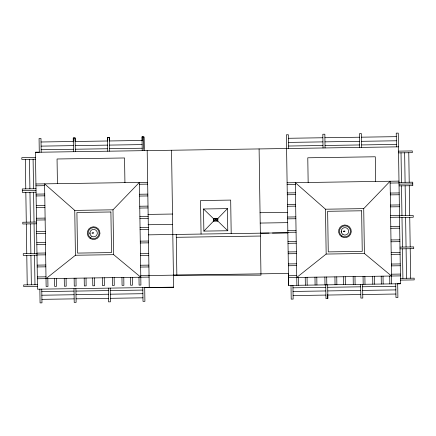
<?xml version="1.0" encoding="UTF-8"?>
<svg xmlns="http://www.w3.org/2000/svg" width="436" height="436" viewBox="0 0 436 436"><rect width="100%" height="100%" fill="white"/><g stroke="black" fill="none" stroke-linecap="round" stroke-linejoin="round"><path stroke-width="0.65" d="M41.186 152.202L40.979 138.479L39.071 138.506L39.278 152.235L35.447 152.202L37.507 289.199L173.599 287.155M140.801 277.214L113.665 254.673L112.989 209.825L139.378 182.433L140.915 285.068L139.095 285.095L138.98 277.242M391.533 276.026L364.398 253.48L363.722 208.631L390.106 181.24L391.648 283.88M203.868 231.107L227.777 230.748L227.445 208.626L203.536 208.986L203.868 231.107L213.482 221.199L215.657 219.869L215.635 218.572M227.445 208.626L217.831 218.54L215.646 219.221L213.444 218.605L203.536 208.986M46.014 278.642L75.428 255.245L113.665 254.673M296.747 277.449L326.161 254.057L364.398 253.48M142.218 150.687L142.011 136.931L143.913 136.931L144.12 150.66M41.028 141.994L73.27 141.509M75.172 141.482L107.572 140.997M109.48 140.964L142.065 140.479M288.463 138.277L322.869 137.76M324.902 137.732L359.482 137.209M361.515 137.182L396.286 136.659M41.093 146.12L73.33 145.635M75.237 145.608L107.638 145.123M109.54 145.09L142.125 144.605M288.528 142.403L322.934 141.885M324.967 141.858L359.542 141.335M361.575 141.308L396.346 140.784M41.148 149.744L73.384 149.259M75.292 149.232L107.692 148.747M109.594 148.714L142.18 148.229M288.583 146.027L322.989 145.51M325.022 145.477L359.596 144.959M361.629 144.932L396.4 144.409M35.447 152.289L398.471 146.839M398.537 151.134L412.26 150.927L412.287 152.671L398.564 152.878M35.523 157.467L21.8 157.674L21.827 159.418L35.55 159.211M35.926 183.987L147.651 182.308M35.954 185.807L44.619 185.676M139.406 184.254L147.679 184.128M287.101 182.788L398.989 181.109M399.005 182.39L412.734 182.183L412.783 185.671L399.06 185.878M287.128 184.608L295.352 184.483M390.133 183.06L399.016 182.929M35.997 188.723L22.269 188.93L22.323 192.418L36.046 192.211M399.033 184.134L412.756 183.927M22.296 190.674L36.019 190.467M36.079 194.134L44.745 194.004M139.553 194.249L147.826 194.124M36.106 195.955L44.772 195.824M287.253 192.935L295.477 192.816M139.58 196.069L147.853 195.944M390.285 193.055L399.163 192.925M287.28 194.756L295.504 194.636M390.313 194.876L399.191 194.745M36.248 205.634L44.919 205.503M36.275 207.454L44.946 207.329M139.733 206.244L148.011 206.119M287.428 204.435L295.646 204.315M139.76 208.065L148.038 207.939M287.455 206.261L295.673 206.135M390.465 205.051L399.343 204.92M47.835 278.615L47.955 286.468L46.134 286.496L44.592 183.856L74.758 210.397L112.989 209.825M390.493 206.871L399.371 206.74M296.867 285.302L295.325 182.662L325.49 209.204L363.722 208.631M147.902 214.408L172.498 214.038M260.052 212.724L287.542 212.31M36.439 218.229L45.104 218.098M139.891 216.692L148.164 216.567M36.466 220.049L45.131 219.918M139.918 218.512L148.191 218.387M287.613 217.03L295.837 216.905M390.623 215.498L399.501 215.362M399.507 215.706L413.23 215.498L413.257 217.242L399.534 217.45M36.493 222.038L22.77 222.246L22.797 223.99L36.52 223.782M213.466 219.902L217.847 219.837M287.64 218.85L295.864 218.73M390.651 217.319L399.529 217.188M148.06 224.747L172.656 224.377M260.21 223.063L287.7 222.649M140.054 227.685L148.333 227.559M140.081 229.505L148.36 229.38M36.64 231.701L45.306 231.571M390.787 226.491L399.665 226.355M36.668 233.522L45.333 233.391M390.814 228.311L399.692 228.181M287.815 230.502L296.039 230.377M287.842 232.323L296.066 232.197M148.442 234.851L287.853 232.759M176.286 237.304L260.406 236.04M36.804 242.694L45.475 242.563M140.256 241.152L148.534 241.026M36.831 244.514L45.502 244.383M140.283 242.972L148.562 242.847M287.983 241.495L296.208 241.37M390.988 239.958L399.867 239.827M288.011 243.315L296.235 243.19M391.016 241.784L399.899 241.648M399.981 247.108L413.704 246.907L413.731 248.651L400.003 248.852M36.962 253.136L45.627 253.005M36.967 253.447L23.244 253.648L23.266 255.392L36.995 255.185M36.989 254.962L45.655 254.831M140.447 253.747L148.72 253.621M288.142 251.937L296.36 251.817M140.474 255.567L148.747 255.442M288.169 253.763L296.387 253.638M391.179 252.553L400.057 252.422M391.206 254.373L400.085 254.243M37.142 265.132L45.813 265.001M140.621 265.246L148.894 265.121M37.169 266.952L45.84 266.821M288.321 263.933L296.54 263.813M140.648 267.066L148.921 266.941M391.354 264.053L400.232 263.922M288.349 265.753L296.567 265.633M391.381 265.873L400.259 265.742M37.322 276.947L45.987 276.822M140.774 275.394L149.047 275.269M149.052 275.525L288.463 273.427L288.463 285.427M37.349 278.773L149.074 277.094M288.496 275.748L296.72 275.628M391.506 274.206L400.384 274.07M288.523 277.574L400.412 275.89M400.45 278.37L414.173 278.163L414.2 279.907L400.477 280.114M37.436 284.703L23.713 284.91L23.74 286.654L37.463 286.447M396.438 146.867L396.231 133.144L398.264 133.111L400.531 283.743L288.643 285.427L286.381 134.795L288.414 134.762L288.616 148.485M41.802 291.597L74.044 291.112M75.946 291.085L108.346 290.594M110.254 290.567L142.834 290.076M292.976 287.82L325.785 287.329M327.719 287.297L360.692 286.806M362.627 286.774L395.784 286.278M41.856 295.221L74.098 294.736M76 294.703L108.401 294.218M110.308 294.191L142.888 293.701M293.03 291.444L325.839 290.954M327.774 290.921L360.746 290.425M362.681 290.398L395.839 289.902M41.921 299.347L74.158 298.862M76.066 298.829L108.466 298.344M110.368 298.317L142.954 297.826M293.096 295.57L325.899 295.079M327.839 295.047L360.806 294.551M362.747 294.523L395.904 294.028M260.363 233.173L269.077 233.075M272.429 233.042L287.853 232.873M142.011 136.931L143.913 136.931L143.913 149.352M173.419 275.16L260.973 275.16L259.098 148.932M397.687 283.743L400.531 283.743M215.657 219.869L217.869 221.134L227.777 230.748M341.225 231.118L341.29 232.088M89.898 232.906L89.963 233.876M408.772 152.725L409.213 182.237M409.268 185.725L409.715 215.553M409.742 217.297L410.189 246.956M410.216 248.7L410.658 278.217M404.646 152.785L405.088 182.297M405.142 185.785L405.589 215.613M405.616 217.357L406.063 247.021M406.09 248.765L406.532 278.277M401.022 152.84L401.469 182.352M401.518 185.84L401.965 215.667M401.992 217.411L402.439 247.076M402.466 248.82L402.908 278.332M397.687 283.787L397.894 297.516L395.953 297.543L395.746 283.814M389.713 276.053L389.828 283.907M383.021 276.151L383.14 284.005M381.2 276.179L381.315 284.032M375.663 181.458L375.292 156.78L307.783 157.794L308.154 182.471M374.508 276.282L374.628 284.136M372.687 276.31L372.802 284.163M364.883 276.424L365.003 284.277M361.667 147.39L361.46 133.667L359.428 133.694L359.635 147.423M363.063 276.451L363.183 284.305M362.594 284.316L362.801 298.039L360.861 298.071L360.654 284.343M354.986 276.571L355.106 284.425M353.165 276.598L353.28 284.452M345.241 276.718L345.361 284.572M343.421 276.746L343.535 284.599M336.75 276.849L336.87 284.703M334.93 276.876L335.05 284.73M327.687 284.839L327.888 298.562L325.954 298.595L325.747 284.866M325.054 147.94L324.853 134.212L322.82 134.244L323.022 147.973M326.7 276.996L326.82 284.85M325.49 209.204L326.161 254.057M324.88 277.024L325 284.877M316.803 277.149L316.918 285.002M314.977 277.176L315.097 285.03M307.058 277.296L307.173 285.149M305.233 277.323L305.353 285.177M298.567 277.421L298.687 285.275M292.938 285.362L293.145 299.085L291.21 299.118L291.003 285.389M231.189 233.609L230.688 200.086L200.549 200.538L201.05 234.061M176.242 234.437L176.853 275.105M171.539 150.246L173.599 287.586L144.703 287.586L144.91 301.314L143.003 301.341L142.801 287.618M147.177 150.611L149.232 287.52M132.288 277.345L132.408 285.199L130.587 285.226L130.468 277.372M124.93 182.651L124.56 157.968L57.051 158.987L57.421 183.665M123.775 277.47L123.895 285.324L122.075 285.351L121.955 277.498M114.156 277.618L114.27 285.471L112.45 285.498L112.33 277.645M109.632 151.178L109.425 137.449L107.73 137.449L107.73 140.746M110.215 288.109L110.422 301.832L108.515 301.859L108.308 288.136M107.73 151.205L107.523 137.482L109.425 137.449L109.425 140.719M104.253 277.765L104.373 285.618L102.553 285.645L102.433 277.792M94.508 277.912L94.628 285.765L92.808 285.793L92.688 277.939M86.023 278.037L86.137 285.891L84.317 285.918L84.197 278.064M75.33 151.69L75.123 137.967L73.422 137.967L73.422 141.913M75.968 278.19L76.087 286.043L74.267 286.07L74.147 278.217M74.758 210.397L75.428 255.245M75.908 288.621L76.115 302.35L74.213 302.377L74.006 288.648M73.422 151.723L73.215 137.994L75.123 137.967L75.123 141.237M66.07 278.337L66.185 286.19L64.365 286.218L64.25 278.364M56.326 278.484L56.44 286.338L54.62 286.365L54.505 278.511M41.763 289.133L41.97 302.862L40.068 302.889L39.861 289.161M33.092 159.249L33.534 188.761M33.588 192.249L34.035 222.077M34.062 223.821L34.509 253.48M34.531 255.224L34.978 284.741M29.468 159.304L29.91 188.815M29.964 192.303L30.411 222.131M30.438 223.875L30.885 253.534M30.912 255.278L31.354 284.795M25.343 159.363L25.784 188.875M25.838 192.363L26.285 222.191M26.313 223.935L26.76 253.599M26.787 255.343L27.228 284.855M327.687 294.643L327.687 298.562M142.218 136.931L142.218 140.861M93.598 232.928L92.061 233.037L93.598 232.928M344.93 231.14L343.388 231.249L344.93 231.14M110.902 211.978L76.91 212.49L77.521 253.093L111.512 252.58L110.902 211.978M361.635 210.784L327.643 211.297L328.253 251.899L362.245 251.387L361.635 210.784M217.831 218.54L213.444 218.605L213.482 221.199L217.869 221.134L217.831 218.54M341.432 236.65A6.366 6.366 0 0 0 351.296 231.729A6.366 6.366 0 0 0 342.102 225.646A6.366 6.366 0 0 0 341.432 236.65M341.9 235.941A5.515 5.515 0 0 0 350.446 231.68A5.515 5.515 0 0 0 342.483 226.409A5.515 5.515 0 0 0 341.9 235.941M342.887 234.448A3.728 3.728 0 0 0 348.664 231.571A3.728 3.728 0 0 0 343.279 228.006A3.728 3.728 0 0 0 342.887 234.448M91.56 236.241A3.728 3.728 0 0 0 97.332 233.358A3.728 3.728 0 0 0 91.952 229.799A3.728 3.728 0 0 0 91.56 236.241M90.099 238.443A6.366 6.366 0 0 0 99.969 233.522A6.366 6.366 0 0 0 90.775 227.434A6.366 6.366 0 0 0 90.099 238.443M90.574 237.729A5.515 5.515 0 0 0 99.119 233.467A5.515 5.515 0 0 0 91.151 228.197A5.515 5.515 0 0 0 90.574 237.729"/></g></svg>
